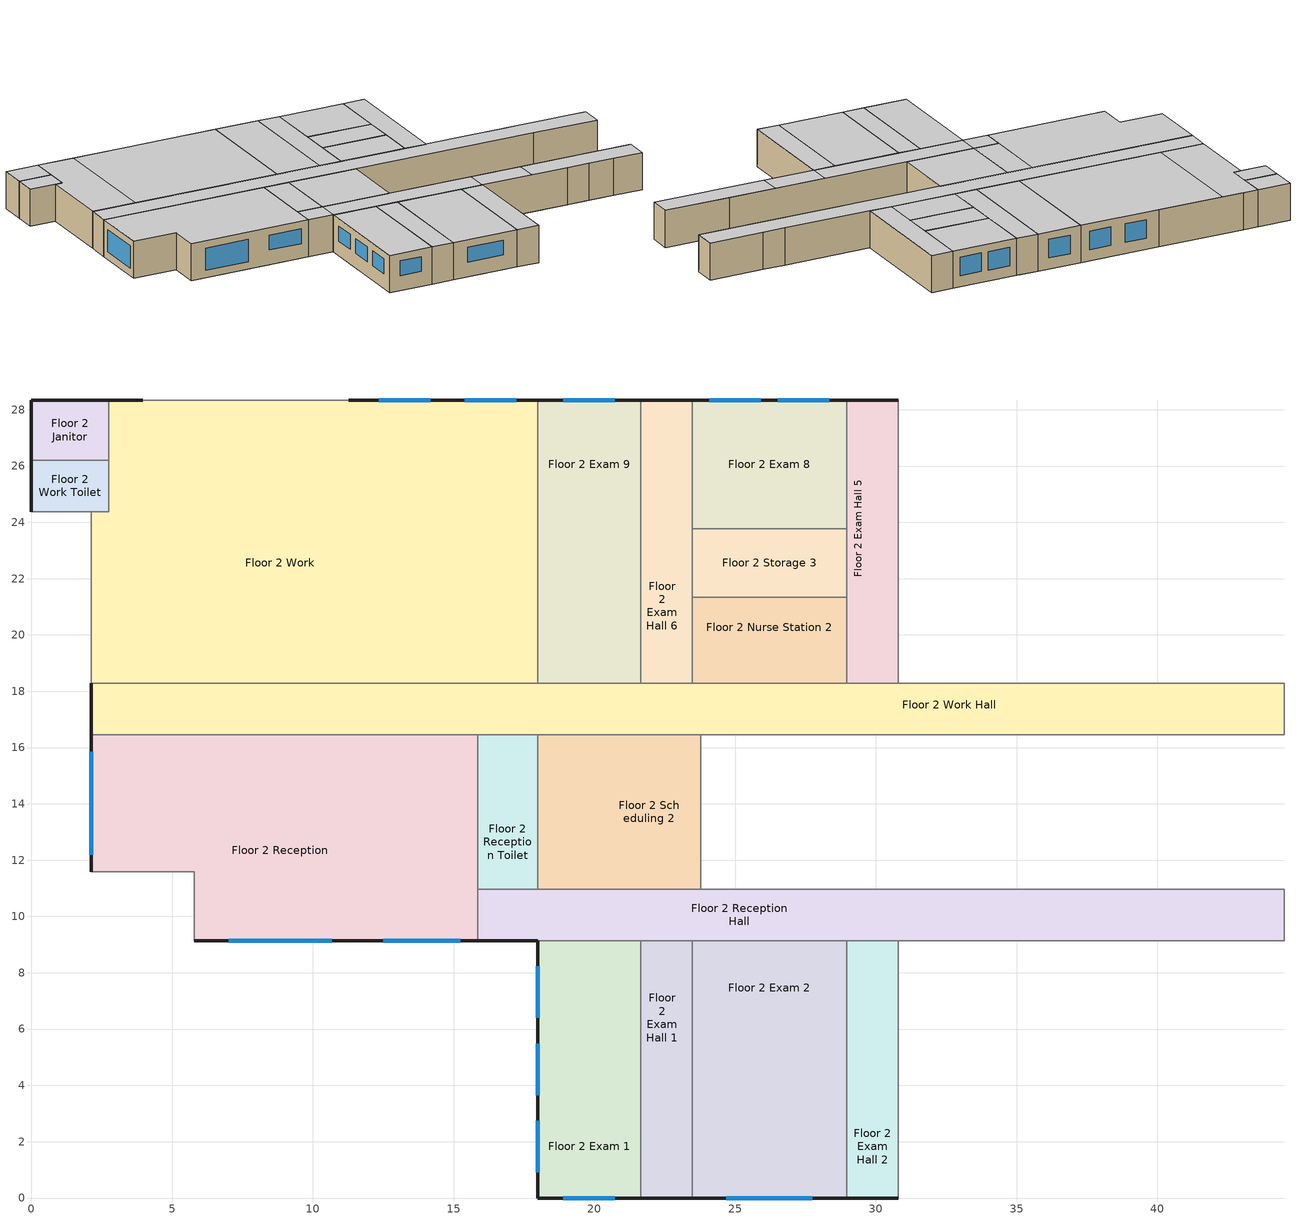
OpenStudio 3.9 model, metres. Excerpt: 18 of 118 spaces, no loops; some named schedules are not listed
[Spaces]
Floor 2 Exam Hall 5
 floor to Floor 1 Locker Room: 29.87,28.35 29.87,19.2 28.96,19.2 28.96,28.35 z3.05
 floor to Floor 1 Locker Room Hall: 30.78,19.2 30.78,18.29 28.96,18.29 28.96,19.2 z3.05
 floor to Floor 1 Lounge: 30.78,28.35 30.78,19.2 29.87,19.2 29.87,28.35 z3.05
 wall outside: 30.78,28.35 28.96,28.35 z3.05:6.1
 wall to Floor 2 Work Hall: 28.96,18.29 30.78,18.29 z3.05:6.1
 wall to Floor 2 Storage 3: 28.96,23.77 28.96,21.34 z3.05:6.1
 wall to Floor 2 Exam 7: 30.78,18.29 30.78,28.35 z3.05:6.1
 wall to Floor 2 Exam 8: 28.96,28.35 28.96,23.77 z3.05:6.1
 wall to Floor 2 Nurse Station 2: 28.96,21.34 28.96,18.29 z3.05:6.1
 ceiling to Floor 3 Office: 30.78,18.29 30.78,28.35 28.96,28.35 28.96,18.29 z6.1
Floor 2 Janitor
 floor to Floor 1 Elevator Pump Room: 2.74,28.35 2.74,26.21 0,26.21 0,28.35 z3.05
 wall outside: 2.74,28.35 0,28.35 0,26.21 z3.05:6.1
 wall to Floor 2 Work: 2.74,26.21 2.74,28.35 z3.05:6.1
 wall to Floor 2 Work Toilet: 0,26.21 2.74,26.21 z3.05:6.1
 ceiling to Floor 3 Janitor: 2.74,26.21 2.74,28.35 0,28.35 0,26.21 z6.1
Floor 2 Work Hall
 floor to Floor 1 Nourishment: 29.26,16.76 29.26,16.46 27.13,16.46 27.13,16.76 z3.05
 floor to Floor 1 Sterile Hall: 44.5,18.29 44.5,16.46 42.06,16.46 42.06,18.29 z3.05
 floor to Floor 1 Locker Room Hall: 42.06,18.29 42.06,16.76 23.16,16.76 23.16,18.29 z3.05
 floor to Floor 1 Lobby Hall: 11.89,18.29 11.89,16.46 5.79,16.46 5.79,18.29 z3.05
 floor to Floor 1 Pre-Op Hall: 23.16,18.29 23.16,16.46 20.73,16.46 20.73,18.29 z3.05
 floor to Floor 1 Nurse Janitor: 32,16.76 32,16.46 29.26,16.46 29.26,16.76 z3.05
 floor to Floor 1 Lobby: 5.79,18.29 5.79,16.46 2.13,16.46 2.13,18.29 z3.05
 floor to Floor 1 Pre-Op Room 2: 27.13,16.76 27.13,16.46 23.16,16.46 23.16,16.76 z3.05
 floor to Floor 1 Office: 20.73,18.29 20.73,16.76 14.33,16.76 14.33,18.29 z3.05
 floor to Floor 1 Sterile Storage: 42.06,16.76 42.06,16.46 32,16.46 32,16.76 z3.05
 floor to Floor 1 Reception: 14.33,18.29 14.33,16.76 15.85,16.76 15.85,16.46 11.89,16.46 11.89,18.29 z3.05
 floor to Floor 1 Reception Hall: 20.73,16.76 20.73,16.46 15.85,16.46 15.85,16.76 z3.05
 wall outside: 2.13,18.29 2.13,16.46 z3.05:6.1
 wall to Floor 2 Work: 17.98,18.29 2.13,18.29 z3.05:6.1
 wall to Floor 2 X-Ray: 23.77,16.46 39.01,16.46 z3.05:6.1
 wall to Floor 2 Exam Hall 4: 39.93,18.29 38.1,18.29 z3.05:6.1
 wall to Floor 2 Nurse Station 1: 44.5,18.29 39.93,18.29 z3.05:6.1
 wall to Floor 2 Exam 7: 38.1,18.29 30.78,18.29 z3.05:6.1
 wall to Floor 2 Reception Toilet: 15.85,16.46 17.98,16.46 z3.05:6.1
 wall to Floor 2 Exam Hall 6: 23.47,18.29 21.64,18.29 z3.05:6.1
 wall to Floor 2 Scheduling 1: 39.01,16.46 44.5,16.46 z3.05:6.1
 wall to Floor 2 Reception: 2.13,16.46 15.85,16.46 z3.05:6.1
 wall to Floor 2 Exam 9: 21.64,18.29 17.98,18.29 z3.05:6.1
 wall to Floor 2 Office Hall: 44.5,16.46 44.5,18.29 z3.05:6.1
 wall to Floor 2 Nurse Station 2: 28.96,18.29 23.47,18.29 z3.05:6.1
 wall to Floor 2 Scheduling 2: 17.98,16.46 23.77,16.46 z3.05:6.1
 ceiling to Floor 3 Office Hall: 44.5,16.46 44.5,18.29 2.13,18.29 2.13,16.46 z6.1
Floor 2 Reception Toilet
 floor to Floor 1 Scheduling: 17.98,14.33 17.98,10.97 15.85,10.97 15.85,14.33 z3.05
 floor to Floor 1 Reception Hall: 17.98,16.46 17.98,14.33 15.85,14.33 15.85,16.46 z3.05
 wall to Floor 2 Reception: 15.85,16.46 15.85,10.97 z3.05:6.1
 wall to Floor 2 Reception Hall: 15.85,10.97 17.98,10.97 z3.05:6.1
 wall to Floor 2 Scheduling 2: 17.98,10.97 17.98,16.46 z3.05:6.1
 ceiling to Floor 3 Undeveloped 2: 17.98,10.97 17.98,16.46 15.85,16.46 15.85,10.97 z6.1
Floor 2 Exam 9
 floor to Floor 1 Office: 20.73,23.77 20.73,18.29 17.98,18.29 17.98,23.77 z3.05
 floor to Floor 1 Pre-Op Hall: 21.64,23.77 21.64,18.29 20.73,18.29 20.73,23.77 z3.05
 floor to Floor 1 Procedure Room: 21.64,28.35 21.64,23.77 17.98,23.77 17.98,28.35 z3.05
 wall outside: 21.64,28.35 17.98,28.35 z3.05:6.1
 wall to Floor 2 Exam Hall 6: 21.64,18.29 21.64,28.35 z3.05:6.1
 wall to Floor 2 Work: 17.98,28.35 17.98,18.29 z3.05:6.1
 window: 20.73,28.35 18.9,28.35 z3.96:5.49
 ceiling to Floor 3 Office: 21.64,18.29 21.64,28.35 17.98,28.35 17.98,18.29 z6.1
Floor 2 Scheduling 2
 floor to Floor 1 Pre-Op Room 1: 20.73,14.33 20.73,10.97 17.98,10.97 17.98,14.33 z3.05
 floor to Floor 1 Reception Hall: 20.73,16.46 20.73,14.33 17.98,14.33 17.98,16.46 z3.05
 floor to Floor 1 Pre-Op Hall: 23.16,16.46 23.16,10.97 20.73,10.97 20.73,16.46 z3.05
 floor to Floor 1 Pre-Op Room 2: 23.77,16.46 23.77,10.97 23.16,10.97 23.16,16.46 z3.05
 wall to Floor 2 Reception Hall: 17.98,10.97 23.77,10.97 z3.05:6.1
 wall to Floor 2 X-Ray: 23.77,10.97 23.77,16.46 z3.05:6.1
 ceiling to Floor 3 Undeveloped 1: 23.77,10.97 23.77,16.46 17.98,16.46 17.98,10.97 z6.1
Floor 2 Exam Hall 1
 floor to Floor 1 Nurse Station: 23.47,8.84 23.47,6.1 23.16,6.1 23.16,8.84 z3.05
 floor to Floor 1 Nurse Hall: 23.47,6.1 23.47,3.66 23.16,3.66 23.16,6.1 z3.05
 floor to Floor 1 Pre-Op Hall: 23.16,9.14 23.16,3.66 21.64,3.66 21.64,9.14 z3.05
 floor to Floor 1 Pre-Op Room 2: 23.47,9.14 23.47,8.84 23.16,8.84 23.16,9.14 z3.05
 floor to Floor 1 Step Down: 23.47,3.66 23.47,0 21.64,0 21.64,3.66 z3.05
 wall outside: 21.64,0 23.47,0 z3.05:6.1
 wall to Floor 2 Exam 1: 21.64,9.14 21.64,0 z3.05:6.1
 wall to Floor 2 Reception Hall: 23.47,9.14 21.64,9.14 z3.05:6.1
 wall to Floor 2 Exam 2: 23.47,0 23.47,9.14 z3.05:6.1
 ceiling to Floor 3 Undeveloped 1: 23.47,0 23.47,9.14 21.64,9.14 21.64,0 z6.1
Floor 2 Exam Hall 6
 floor to Floor 1 Procedure Room: 23.16,28.35 23.16,23.77 21.64,23.77 21.64,28.35 z3.05
 floor to Floor 1 Locker Room Hall: 23.47,19.2 23.47,18.29 23.16,18.29 23.16,19.2 z3.05
 floor to Floor 1 Locker Room: 23.47,28.35 23.47,19.2 23.16,19.2 23.16,28.35 z3.05
 floor to Floor 1 Pre-Op Hall: 23.16,23.77 23.16,18.29 21.64,18.29 21.64,23.77 z3.05
 wall outside: 23.47,28.35 21.64,28.35 z3.05:6.1
 wall to Floor 2 Exam 8: 23.47,23.77 23.47,28.35 z3.05:6.1
 wall to Floor 2 Storage 3: 23.47,21.34 23.47,23.77 z3.05:6.1
 wall to Floor 2 Nurse Station 2: 23.47,18.29 23.47,21.34 z3.05:6.1
 ceiling to Floor 3 Office: 23.47,18.29 23.47,28.35 21.64,28.35 21.64,18.29 z6.1
Floor 2 Exam 1
 floor to Floor 1 Pre-Op Room 1: 20.73,9.14 20.73,7.92 17.98,7.92 17.98,9.14 z3.05
 floor to Floor 1 Vestibule: 20.73,7.92 20.73,5.49 17.98,5.49 17.98,7.92 z3.05
 floor to Floor 1 Pre-Op Hall: 21.64,9.14 21.64,3.66 20.73,3.66 20.73,9.14 z3.05
 floor to Floor 1 Step Down: 21.64,3.66 21.64,0 17.98,0 17.98,3.66 z3.05
 floor to Floor 1 Pre-Op Toilet: 20.73,5.49 20.73,3.66 17.98,3.66 17.98,5.49 z3.05
 wall outside: 17.98,9.14 17.98,0 21.64,0 z3.05:6.1
 wall to Floor 2 Reception Hall: 21.64,9.14 17.98,9.14 z3.05:6.1
 window: 18.9,0 20.73,0 / 17.98,5.49 17.98,3.66 / 17.98,2.74 17.98,0.91 / 17.98,8.23 17.98,6.4 z4.27:5.49
 ceiling to Floor 3 Undeveloped 1: 21.64,0 21.64,9.14 17.98,9.14 17.98,0 z6.1
Floor 2 Work Toilet
 floor to Floor 1 Lobby Toilet: 2.74,26.21 2.74,24.38 0,24.38 0,26.21 z3.05
 wall outside: 0,26.21 0,24.38 z3.05:6.1
 wall to NW Elevator: 0,24.38 2.13,24.38 z3.05:6.1
 wall to Floor 2 Work: 2.13,24.38 2.74,24.38 2.74,26.21 z3.05:6.1
 ceiling to Floor 3 Office Toilet: 2.74,24.38 2.74,26.21 0,26.21 0,24.38 z6.1
Floor 2 Reception
 floor to Floor 1 Reception: 15.85,16.46 15.85,9.14 11.89,9.14 11.89,16.46 z3.05
 floor to Floor 1 Lobby Hall: 11.89,16.46 11.89,15.54 5.79,15.54 5.79,16.46 z3.05
 floor to Floor 1 Lobby: 5.79,16.46 5.79,11.58 2.13,11.58 2.13,16.46 z3.05
 floor to Floor 1 Cafe: 11.89,15.54 11.89,9.14 5.79,9.14 5.79,15.54 z3.05
 wall outside: 5.79,9.14 15.85,9.14 / 2.13,16.46 2.13,11.58 z3.05:6.1
 wall to Floor 2 Reception Hall: 15.85,9.14 15.85,10.97 z3.05:6.1
 wall to SW Stair: 2.13,11.58 5.79,11.58 5.79,9.14 z3.05:6.1
 window: 7.01,9.14 10.67,9.14 / 2.13,15.85 2.13,12.19 z3.66:5.49; 12.5,9.14 15.24,9.14 z4.27:5.49
 ceiling to Floor 3 Undeveloped 2: 15.85,9.14 15.85,16.46 2.13,16.46 2.13,11.58 5.79,11.58 5.79,9.14 z6.1
Floor 2 Reception Hall
 floor to Floor 1 Soil: 37.49,10.97 37.49,9.14 34.75,9.14 34.75,10.97 z3.05
 floor to Floor 1 Pre-Op Room 1: 20.73,10.97 20.73,9.14 17.98,9.14 17.98,10.97 z3.05
 floor to Floor 1 Dictation: 34.75,10.97 34.75,9.14 32,9.14 32,10.97 z3.05
 floor to Floor 1 Soil Work: 42.06,9.75 42.06,9.14 37.49,9.14 37.49,9.75 z3.05
 floor to Floor 1 Pre-Op Hall: 23.16,10.97 23.16,9.14 20.73,9.14 20.73,10.97 z3.05
 floor to Floor 1 Nourishment: 29.26,10.97 29.26,9.14 27.13,9.14 27.13,10.97 z3.05
 floor to Floor 1 Sterile Hall: 44.5,10.97 44.5,9.14 42.06,9.14 42.06,10.97 z3.05
 floor to Floor 1 Pre-Op Room 2: 27.13,10.97 27.13,9.14 23.16,9.14 23.16,10.97 z3.05
 floor to Floor 1 Clean: 32,10.97 32,9.14 29.26,9.14 29.26,10.97 z3.05
 floor to Floor 1 Scheduling: 17.98,10.97 17.98,9.14 15.85,9.14 15.85,10.97 z3.05
 floor to Floor 1 Clean Work: 42.06,10.97 42.06,9.75 37.49,9.75 37.49,10.97 z3.05
 wall outside: 15.85,9.14 17.98,9.14 z3.05:6.1
 wall to Floor 2 Exam 3: 30.78,9.14 38.1,9.14 z3.05:6.1
 wall to Floor 2 Exam Hall 3: 38.1,9.14 39.93,9.14 z3.05:6.1
 wall to Floor 2 Lounge: 42.06,9.14 44.5,9.14 z3.05:6.1
 wall to Floor 2 Scheduling 1: 44.5,10.97 39.01,10.97 z3.05:6.1
 wall to Floor 2 Exam Hall 2: 28.96,9.14 30.78,9.14 z3.05:6.1
 wall to Floor 2 Dictation: 39.93,9.14 42.06,9.14 z3.05:6.1
 wall to Floor 2 Office Hall: 44.5,9.14 44.5,10.97 z3.05:6.1
 wall to Floor 2 Exam 2: 23.47,9.14 28.96,9.14 z3.05:6.1
 wall to Floor 2 X-Ray: 39.01,10.97 23.77,10.97 z3.05:6.1
 ceiling to Floor 3 Physical Therapy 2: 44.5,9.14 44.5,10.97 35.05,10.97 35.05,9.14 z6.1
 ceiling to Floor 3 Treatment: 35.05,9.14 35.05,10.97 30.78,10.97 30.78,9.14 z6.1
 ceiling to Floor 3 Undeveloped 2: 17.98,9.14 17.98,10.97 15.85,10.97 15.85,9.14 z6.1
 ceiling to Floor 3 Undeveloped 1: 30.78,9.14 30.78,10.97 17.98,10.97 17.98,9.14 z6.1
Floor 2 Work
 floor to Floor 1 MRI Toilet: 17.37,28.35 17.37,25.6 15.54,25.6 15.54,28.35 z3.05
 floor to Floor 1 Office: 17.98,23.77 17.98,18.29 14.33,18.29 14.33,23.77 z3.05
 floor to Floor 1 Procedure Room: 17.98,28.35 17.98,23.77 17.37,23.77 17.37,28.35 z3.05
 floor to Floor 1 Lobby Hall: 11.89,19.2 11.89,18.29 5.79,18.29 5.79,19.2 z3.05
 floor to Floor 1 Dressing Room: 15.54,28.35 15.54,26.82 12.8,26.82 12.8,28.35 z3.05
 floor to Floor 1 Elevator Pump Room: 3.96,28.35 3.96,26.21 2.74,26.21 2.74,28.35 z3.05
 floor to Floor 1 Lobby: 6.4,28.35 6.4,25.91 5.79,25.91 5.79,18.29 2.13,18.29 2.13,24.38 2.74,24.38 2.74,26.21 3.96,26.21 3.96,28.35 z3.05
 floor to Floor 1 MRI Room: 11.89,25.91 11.89,19.2 5.79,19.2 5.79,25.91 z3.05
 floor to Floor 1 MRI Control Room: 12.8,28.35 12.8,25.91 6.4,25.91 6.4,28.35 z3.05
 floor to Floor 1 Reception: 14.33,23.77 14.33,18.29 11.89,18.29 11.89,23.77 z3.05
 floor to Floor 1 MRI Hall: 15.54,26.82 15.54,25.6 17.37,25.6 17.37,23.77 11.89,23.77 11.89,25.91 12.8,25.91 12.8,26.82 z3.05
 wall outside: 3.96,28.35 2.74,28.35 / 17.98,28.35 11.28,28.35 z3.05:6.1
 wall to NW Elevator: 2.13,24.38 2.13,18.29 z3.05:6.1
 wall to NW Stair: 11.28,28.35 3.96,28.35 z3.05:6.1
 window: 17.22,28.35 15.39,28.35 / 14.17,28.35 12.34,28.35 z3.96:5.49
 ceiling to Floor 3 Elevator Hall: 5.79,18.29 5.79,28.35 2.74,28.35 2.74,24.38 2.13,24.38 2.13,18.29 z6.1
 ceiling to Floor 3 Office: 17.98,18.29 17.98,28.35 5.79,28.35 5.79,18.29 z6.1
Floor 2 Exam Hall 2
 floor to Floor 1 Nurse Hall: 30.78,6.1 30.78,3.66 28.96,3.66 28.96,6.1 z3.05
 floor to Floor 1 Nourishment: 29.26,9.14 29.26,8.84 28.96,8.84 28.96,9.14 z3.05
 floor to Floor 1 Nurse Station: 30.78,8.84 30.78,6.1 28.96,6.1 28.96,8.84 z3.05
 floor to Floor 1 Clean: 30.78,9.14 30.78,8.84 29.26,8.84 29.26,9.14 z3.05
 floor to Floor 1 Recovery Room: 30.78,3.66 30.78,0 28.96,0 28.96,3.66 z3.05
 wall outside: 28.96,0 30.78,0 z3.05:6.1
 wall to Floor 2 Exam 2: 28.96,9.14 28.96,0 z3.05:6.1
 wall to Floor 2 Exam 3: 30.78,0 30.78,9.14 z3.05:6.1
 ceiling to Floor 3 Undeveloped 1: 30.78,0 30.78,9.14 28.96,9.14 28.96,0 z6.1
Floor 2 Exam 8
 floor to Floor 1 Locker Room: 28.96,28.35 28.96,23.77 23.47,23.77 23.47,28.35 z3.05
 wall outside: 28.96,28.35 23.47,28.35 z3.05:6.1
 wall to Floor 2 Storage 3: 23.47,23.77 28.96,23.77 z3.05:6.1
 window: 25.91,28.35 24.08,28.35 / 28.35,28.35 26.52,28.35 z3.96:5.49
 ceiling to Floor 3 Office: 28.96,23.77 28.96,28.35 23.47,28.35 23.47,23.77 z6.1
Floor 2 Nurse Station 2
 floor to Floor 1 Locker Room: 28.96,21.34 28.96,19.2 23.47,19.2 23.47,21.34 z3.05
 floor to Floor 1 Locker Room Hall: 28.96,19.2 28.96,18.29 23.47,18.29 23.47,19.2 z3.05
 wall to Floor 2 Storage 3: 28.96,21.34 23.47,21.34 z3.05:6.1
 ceiling to Floor 3 Office: 28.96,18.29 28.96,21.34 23.47,21.34 23.47,18.29 z6.1
Floor 2 Exam 2
 floor to Floor 1 Nourishment: 28.96,9.14 28.96,8.84 27.13,8.84 27.13,9.14 z3.05
 floor to Floor 1 Nurse Station: 28.96,8.84 28.96,6.1 23.47,6.1 23.47,8.84 z3.05
 floor to Floor 1 Step Down: 25.6,3.66 25.6,0 23.47,0 23.47,3.66 z3.05
 floor to Floor 1 Pre-Op Room 2: 27.13,9.14 27.13,8.84 23.47,8.84 23.47,9.14 z3.05
 floor to Floor 1 Recovery Room: 28.96,3.66 28.96,0 25.6,0 25.6,3.66 z3.05
 floor to Floor 1 Nurse Hall: 28.96,6.1 28.96,3.66 23.47,3.66 23.47,6.1 z3.05
 wall outside: 23.47,0 28.96,0 z3.05:6.1
 window: 24.69,0 27.74,0 z4.27:5.49
 ceiling to Floor 3 Undeveloped 1: 28.96,0 28.96,9.14 23.47,9.14 23.47,0 z6.1
Floor 2 Storage 3
 floor to Floor 1 Locker Room: 28.96,23.77 28.96,21.34 23.47,21.34 23.47,23.77 z3.05
 ceiling to Floor 3 Office: 28.96,21.34 28.96,23.77 23.47,23.77 23.47,21.34 z6.1
[Site]
New York-John F Kennedy Intl AP_NY_USA: Latitude {deg}=40.65; Longitude {deg}=-73.8; Time Zone {hr}=-5; Elevation {m}=5; Terrain=City
[Building]
-Outpatient-ASHRAE 169-2013-4A created: 2026-10-09 19:30:17 +0000: North Axis {deg}=0; Default Construction Set=90.1-2019 - Outpatient - ASHRAE 169-2013-4A; Standards Number of Stories=3; Standards Number of Above Ground Stories=3; Standards Building Type=Outpatient
[SizingPeriod:DesignDay] Barometric Pressure {Pa}=101241; Rain Indicator=No; Snow Indicator=No; Day of Month=21; Daylight Saving Time Indicator=No; Humidity Condition Type=Wetbulb; Dry-Bulb Temperature Range Modifier Type=DefaultMultipliers
Name | Maximum Dry-Bulb Temperature {C} | Daily Dry-Bulb Temperature Range {deltaC} | Wind Speed {m/s} | Wind Direction {deg} | Month | Day Type | Wetbulb or DewPoint at Maximum Dry-Bulb {C} | Solar Model Indicator | ASHRAE Clear Sky Optical Depth for Beam Irradiance | ASHRAE Clear Sky Optical Depth for Diffuse Irradiance | Sky Clearness
New.York-John.F.Kennedy.Intl.AP_NY_USA Ann Clg .4% Condns DB=>MWB | 32.1 | 7.4 | 5.6 | 230 | 7 | SummerDesignDay | 23.1 | ASHRAETau | 0.541 | 1.8
New.York-John.F.Kennedy.Intl.AP_NY_USA Ann Clg .4% Condns WB=>MDB | 29.1 | 7.4 | 5.6 | 230 | 7 | SummerDesignDay | 25 | ASHRAETau | 0.541 | 1.8
New.York-John.F.Kennedy.Intl.AP_NY_USA Ann Htg 99.6% Condns DB | -10.7 | 0 | 7.5 | 320 | 1 | WinterDesignDay | -10.7 | ASHRAEClearSky |  |  | 0
[ClimateZones]
Climate Zone Institution Name 1=ASHRAE; Climate Zone Document Name 1=ANSI/ASHRAE Standard 169; Climate Zone Document Year 1=2006; Climate Zone Value 1=4A
[Site:WaterMainsTemperature]
Calculation Method=Correlation; Annual Average Outdoor Air Temperature {C}=12.4667; Maximum Difference In Monthly Average Outdoor Air Temperatures {deltaC}=25.2
[Site:GroundTemperature:Shallow]
6, 2.1, 1.1, 2, 7.2, 13.1, 18.7, 22.7, 23.9, 22, 17.5, 11.7
[Site:GroundTemperature:Deep]
11.8, 9, 7.2, 6.7, 7.7, 10.1, 13, 15.9, 17.8, 18.2, 17.1, 14.8
[Site:GroundTemperature:FCfactorMethod]
January Ground Temperature {C}=14; February Ground Temperature {C}=7.3; March Ground Temperature {C}=3.3; April Ground Temperature {C}=1.2; May Ground Temperature {C}=-0.2; June Ground Temperature {C}=5.6; July Ground Temperature {C}=10.9; August Ground Temperature {C}=16.1; September Ground Temperature {C}=21.7; October Ground Temperature {C}=25; November Ground Temperature {C}=24.8; December Ground Temperature {C}=19.9
[Material:NoMass] Thermal Absorptance=0.9; Solar Absorptance=0.7
Name | Roughness | Thermal Resistance {m2-K/W} | Visible Absorptance
CP02 CARPET PAD | VeryRough | 0.21648 | 0.8
Typical Insulation R-14.97 | Smooth | 2.63723 | 0.7
Typical Carpet Pad | Smooth | 0.21648 | 0.8
Typical Insulation R-13.45 | Smooth | 2.368 | 0.7
Typical Insulation R-30.13 | Smooth | 5.30668 | 0.7
Typical Insulation R-1.85 | Smooth | 0.326262 | 0.7
Typical Insulation R-2.38 | Smooth | 0.418404 | 0.7
[Material]
Name | Roughness | Thickness {m} | Conductivity {W/m-K} | Density {kg/m3} | Specific Heat {J/kg-K} | Thermal Absorptance | Solar Absorptance | Visible Absorptance
100mm Normalweight concrete floor | MediumSmooth | 0.1016 | 2.31 | 2322 | 832
G01 13mm gypsum board | Smooth | 0.0127 | 0.16 | 800 | 1090 | 0.9 | 0.7 | 0.5
4 in. Normalweight Concrete Floor | MediumRough | 0.1016 | 2.31 | 2322 | 832 | 0.9 | 0.7 | 0.7
25mm Stucco | Smooth | 0.0254 | 0.72 | 1856 | 840 | 0.9 | 0.7 | 0.7
5/8 in. Gypsum Board | MediumSmooth | 0.0159 | 0.16 | 800 | 1090 | 0.9 | 0.7 | 0.7
Roof Membrane | VeryRough | 0.0095 | 0.16 | 1121.29 | 1460 | 0.9 | 0.7 | 0.7
Metal Roof Surface; F08 Metal surface | Smooth | 0.0008 | 45.28 | 7824 | 500 | 0.9 | 0.7 | 0.7
8 in. Normalweight Concrete Floor | MediumRough | 0.2032 | 2.31 | 2322 | 832 | 0.9 | 0.7 | 0.7
8 in. Concrete Block Basement Wall | MediumRough | 0.2032 | 1.326 | 1842 | 912 | 0.9 | 0.7 | 0.7
G05 25mm wood | MediumSmooth | 0.0254 | 0.15 | 608 | 1630 | 0.9 | 0.5 | 0.5
Std Wood 6inch | MediumSmooth | 0.15 | 0.12 | 540 | 1210 | 0.9 | 0.7 | 0.7
[DefaultConstructionSet]
90.1-2019 - Outpatient - ASHRAE 169-2013-4A: Default Exterior Surface Constructions=Default Surface Constructions 1; Default Interior Surface Constructions=Default Surface Constructions 2; Default Ground Contact Surface Constructions=Default Surface Constructions 3; Default Exterior SubSurface Constructions=Default Sub Surface Constructions 1; Default Interior SubSurface Constructions=Default Sub Surface Constructions 2; Interior Partition Construction=Typical Interior Partition
[DefaultSurfaceConstructions]
Name | Floor Construction | Wall Construction | Roof Ceiling Construction
Default Surface Constructions 1 | Typical Insulated Exterior Mass Floor R-17.54 | Typical Insulated Steel Framed Exterior Wall R-15.63 | Typical IEAD Roof R-31.25
Default Surface Constructions 2 | Typical Interior Floor | Typical Interior Wall | Typical Interior Ceiling
Default Surface Constructions 3 | Typical Insulated Carpeted 8in Slab Floor | Typical Insulated Basement Mass Wall
[Construction]
Typical Insulated Exterior Mass Floor R-17.54: Typical Insulation R-14.97, 4 in. Normalweight Concrete Floor, Typical Carpet Pad
Typical Insulated Steel Framed Exterior Wall R-15.63: 25mm Stucco, 5/8 in. Gypsum Board, Typical Insulation R-13.45, 5/8 in. Gypsum Board
Typical IEAD Roof R-31.25: Roof Membrane, Typical Insulation R-30.13, Metal Roof Surface
Typical Interior Floor: 100mm Normalweight concrete floor, CP02 CARPET PAD
Typical Interior Wall: G01 13mm gypsum board, G01 13mm gypsum board
Typical Interior Ceiling: CP02 CARPET PAD, 100mm Normalweight concrete floor
Typical Insulated Carpeted 8in Slab Floor: 8 in. Normalweight Concrete Floor, Typical Carpet Pad
Typical Insulated Basement Mass Wall: 8 in. Concrete Block Basement Wall
U 0.36 SHGC 0.36 Simple Glazing: U 0.36 SHGC 0.36 Simple Glazing
U 0.45 SHGC 0.33 Simple Glazing: U 0.45 SHGC 0.33 Simple Glazing
Typical Insulated Metal Door R-2.7: F08 Metal surface, Typical Insulation R-1.85
U 0.63 SHGC 0.33 Simple Glazing: U 0.63 SHGC 0.33 Simple Glazing
Typical Overhead Door R-3.23: Typical Insulation R-2.38
U 0.5 SHGC 0.4 Simple Glazing: U 0.5 SHGC 0.4 Simple Glazing
Typical Interior Window: Clear 3mm
Typical Interior Door; Typical Interior Partition: G05 25mm wood
InteriorFurnishings: Std Wood 6inch
[DefaultSubSurfaceConstructions]
Name | Fixed Window Construction | Operable Window Construction | Door Construction | Glass Door Construction | Overhead Door Construction | Skylight Construction | Tubular Daylight Dome Construction | Tubular Daylight Diffuser Construction
Default Sub Surface Constructions 1 | U 0.36 SHGC 0.36 Simple Glazing | U 0.45 SHGC 0.33 Simple Glazing | Typical Insulated Metal Door R-2.7 | U 0.63 SHGC 0.33 Simple Glazing | Typical Overhead Door R-3.23 | U 0.5 SHGC 0.4 Simple Glazing | Typical Interior Window | Typical Interior Window
Default Sub Surface Constructions 2 | Typical Interior Window | Typical Interior Window | Typical Interior Door
[WindowMaterial:SimpleGlazingSystem] Visible Transmittance=0.81
Name | U-Factor {W/m2-K} | Solar Heat Gain Coefficient
U 0.36 SHGC 0.36 Simple Glazing | 2.04417 | 0.36
U 0.45 SHGC 0.33 Simple Glazing | 2.55522 | 0.33
U 0.63 SHGC 0.33 Simple Glazing | 3.57731 | 0.33
U 0.5 SHGC 0.4 Simple Glazing | 2.83913 | 0.4
[WindowMaterial:Glazing]
Clear 3mm: Optical Data Type=SpectralAverage; Thickness {m}=0.003; Solar Transmittance at Normal Incidence=0.837; Front Side Solar Reflectance at Normal Incidence=0.075; Back Side Solar Reflectance at Normal Incidence=0.075; Visible Transmittance at Normal Incidence=0.898; Front Side Visible Reflectance at Normal Incidence=0.081; Back Side Visible Reflectance at Normal Incidence=0.081; Infrared Transmittance at Normal Incidence=0; Front Side Infrared Hemispherical Emissivity=0.84; Back Side Infrared Hemispherical Emissivity=0.84; Conductivity {W/m-K}=0.9; Dirt Correction Factor for Solar and Visible Transmittance=1; Solar Diffusing=No
[Space] Building Story=Building Story 2; Part of Total Floor Area=Yes
Name | Space Type | Thermal Zone
Floor 2 Reception | Outpatient Reception | Floor 2 Reception ZN
Floor 2 Exam Hall 5 | Outpatient Hall | Floor 2 Exam Hall 5 ZN
Floor 2 Reception Toilet | Outpatient Toilet | Floor 2 Reception Toilet ZN
Floor 2 Nurse Station 2 | Outpatient NurseStation | Floor 2 Nurse Station 2 ZN
Floor 2 Janitor | Outpatient Janitor | Floor 2 Janitor ZN
Floor 2 Work Hall | Outpatient Hall | Floor 2 Work Hall ZN
Floor 2 Exam Hall 2 | Outpatient Hall | Floor 2 Exam Hall 2 ZN
Floor 2 Exam 8 | Outpatient Exam | Floor 2 Exam 8 ZN
Floor 2 Exam 9 | Outpatient Exam | Floor 2 Exam 9 ZN
Floor 2 Scheduling 2 | Outpatient Office | Floor 2 Scheduling 2 ZN
Floor 2 Exam Hall 1 | Outpatient Hall | Floor 2 Exam Hall 1 ZN
Floor 2 Exam Hall 6 | Outpatient Hall | Floor 2 Exam Hall 6 ZN
Floor 2 Exam 1 | Outpatient Exam | Floor 2 Exam 1 ZN
Floor 2 Work Toilet | Outpatient Toilet | Floor 2 Work Toilet ZN
Floor 2 Storage 3 | Outpatient Janitor | Floor 2 Storage 3 ZN
Floor 2 Reception Hall | Outpatient Hall | Floor 2 Reception Hall ZN
Floor 2 Work | Outpatient OutpatientFloor2Work | Floor 2 Work ZN
Floor 2 Exam 2 | Outpatient Exam | Floor 2 Exam 2 ZN
[BuildingStory]
Building Story 2: Nominal Z Coordinate {m}=3.048
[SpaceType] Standards Building Type=Outpatient
Name | Default Schedule Set | Design Specification Outdoor Air Object | Standards Space Type
Outpatient Exam | Outpatient Exam Schedule Set | Outpatient Exam Ventilation | Exam
Outpatient Hall | Outpatient Hall Schedule Set | Outpatient Hall Ventilation | Hall
Outpatient Janitor | Outpatient Janitor Schedule Set | Outpatient Janitor Ventilation | Janitor
Outpatient NurseStation | Outpatient NurseStation Schedule Set | Outpatient NurseStation Ventilation | NurseStation
Outpatient Office | Outpatient Office Schedule Set | Outpatient Office Ventilation | Office
Outpatient Toilet | Outpatient Toilet Schedule Set | Outpatient Toilet Ventilation | Toilet
Outpatient Reception | Outpatient Reception Schedule Set | Outpatient Reception Ventilation | Reception
Outpatient OutpatientFloor2Work | Outpatient OutpatientFloor2Work Schedule Set | Outpatient OutpatientFloor2Work Ventilation | OutpatientFloor2Work
[People:Definition] Number of People Calculation Method=People/Area; Fraction Radiant=0.3; Thermal Comfort Model Type 1=AdaptiveASH55
Name | People per Space Floor Area {person/m2}
Outpatient Exam People Definition; Outpatient NurseStation People Definition | 0.215493
Outpatient Office People Definition; Outpatient OutpatientFloor2Work People Definition | 0.0538196
Outpatient Reception People Definition | 0.322594
[People] Work Efficiency Schedule=Work Efficiency Schedule; Clothing Insulation Schedule=Clothing Schedule; Air Velocity Schedule=Air Velocity Schedule; Multiplier=1
Name | People Definition | Space or SpaceType
Outpatient Exam People | Outpatient Exam People Definition | Outpatient Exam
Outpatient NurseStation People | Outpatient NurseStation People Definition | Outpatient NurseStation
Outpatient Office People | Outpatient Office People Definition | Outpatient Office
Outpatient OutpatientFloor2Work People | Outpatient OutpatientFloor2Work People Definition | Outpatient OutpatientFloor2Work
Outpatient Reception People | Outpatient Reception People Definition | Outpatient Reception
[Lights:Definition] Design Level Calculation Method=Watts/Area; Fraction Radiant=0.7; Fraction Visible=0.2; Return Air Fraction=0
Name | Watts per Space Floor Area {W/m2}
Outpatient Exam Lights Definition | 15.0695
Outpatient Hall Lights Definition | 7.64238
Outpatient Janitor Lights Definition | 4.09029
Outpatient NurseStation Lights Definition | 12.5938
Outpatient Office Lights Definition; Outpatient OutpatientFloor2Work Lights Definition | 7.96529
Outpatient Reception Lights Definition | 9.04168
Outpatient Toilet Lights Definition | 6.78126
[Lights] Fraction Replaceable=1
Name | Lights Definition | Space or SpaceType
Outpatient Exam Lights | Outpatient Exam Lights Definition | Outpatient Exam
Outpatient Hall Lights | Outpatient Hall Lights Definition | Outpatient Hall
Outpatient Janitor Lights | Outpatient Janitor Lights Definition | Outpatient Janitor
Outpatient NurseStation Lights | Outpatient NurseStation Lights Definition | Outpatient NurseStation
Outpatient Office Lights | Outpatient Office Lights Definition | Outpatient Office
Outpatient OutpatientFloor2Work Lights | Outpatient OutpatientFloor2Work Lights Definition | Outpatient OutpatientFloor2Work
Outpatient Reception Lights | Outpatient Reception Lights Definition | Outpatient Reception
Outpatient Toilet Lights | Outpatient Toilet Lights Definition | Outpatient Toilet
[ElectricEquipment:Definition] Design Level Calculation Method=Watts/Area; Fraction Latent=0; Fraction Radiant=0.5; Fraction Lost=0
Name | Watts per Space Floor Area {W/m2}
Outpatient Exam Elec Equip Definition; Outpatient Office Elec Equip Definition; Outpatient Reception Elec Equip Definition | 11.8403
Outpatient Hall Elec Equip Definition; Outpatient Toilet Elec Equip Definition | 4.30556
Outpatient Janitor Elec Equip Definition | 1.07639
Outpatient NurseStation Elec Equip Definition | 21.5278
Outpatient OutpatientFloor2Work Elec Equip Definition | 9.79516
[ElectricEquipment]
Name | Electric Equipment Definition | Space or SpaceType
Outpatient Exam Elec Equip | Outpatient Exam Elec Equip Definition | Outpatient Exam
Outpatient Hall Elec Equip | Outpatient Hall Elec Equip Definition | Outpatient Hall
Outpatient Janitor Elec Equip | Outpatient Janitor Elec Equip Definition | Outpatient Janitor
Outpatient NurseStation Elec Equip | Outpatient NurseStation Elec Equip Definition | Outpatient NurseStation
Outpatient Office Elec Equip | Outpatient Office Elec Equip Definition | Outpatient Office
Outpatient OutpatientFloor2Work Elec Equip | Outpatient OutpatientFloor2Work Elec Equip Definition | Outpatient OutpatientFloor2Work
Outpatient Reception Elec Equip | Outpatient Reception Elec Equip Definition | Outpatient Reception
Outpatient Toilet Elec Equip | Outpatient Toilet Elec Equip Definition | Outpatient Toilet
[DesignSpecification:OutdoorAir]
Name | Outdoor Air Method | Outdoor Air Flow per Floor Area {m3/s-m2} | Outdoor Air Flow per Person {m3/s-person} | Outdoor Air Flow Air Changes per Hour {1/hr}
Outpatient Exam Ventilation | Sum | 0.001524
Outpatient Hall Ventilation | Sum | 0.0003048
Outpatient Janitor Ventilation | Sum | 0.0006096
Outpatient NurseStation Ventilation; Outpatient Office Ventilation; Outpatient OutpatientFloor2Work Ventilation; Outpatient Reception Ventilation | Sum | 0.0003048 | 0.00235974
Outpatient Toilet Ventilation |  | 0 | 0 | 0
[DefaultScheduleSet] Number of People Schedule=OutPatientHealthCare BLDG_OCC_SCH; People Activity Level Schedule=OutPatientHealthCare ACTIVITY_SCH; Electric Equipment Schedule=OutPatientHealthCare BLDG_EQUIP_SCH_2013
Name | Lighting Schedule
Outpatient Exam Schedule Set | OutPatientHealthCare BLDG_LIGHT_EXAM_SCH
Outpatient Hall Schedule Set | OutPatientHealthCare BLDG_LIGHT_CORRIDOR_SCH
Outpatient Janitor Schedule Set | OutPatientHealthCare BLDG_LIGHT_STORAGE_SCH_20102013
Outpatient NurseStation Schedule Set; Outpatient Reception Schedule Set; Outpatient Toilet Schedule Set | OutPatientHealthCare BLDG_LIGHT_SCH
Outpatient Office Schedule Set; Outpatient OutpatientFloor2Work Schedule Set | OutPatientHealthCare BLDG_LIGHT_OFFICE_SCH_20102013
[ThermostatSetpoint:DualSetpoint]
Name | Heating Setpoint Temperature Schedule | Cooling Setpoint Temperature Schedule
Outpatient Exam Thermostat 1; Outpatient Exam Thermostat 2; Outpatient Exam Thermostat 8; Outpatient Exam Thermostat 9; Outpatient Hall Thermostat 10; Outpatient Hall Thermostat 11; Outpatient Hall Thermostat 14; Outpatient Hall Thermostat 15; Outpatient NurseStation Thermostat 4; Outpatient Reception Thermostat 2; Outpatient Hall Thermostat 17; Outpatient Toilet Thermostat 6; Outpatient OutpatientFloor2Work Thermostat 1; Outpatient Hall Thermostat 18; Outpatient Toilet Thermostat 7 | OutPatientHealthCare HTGSETP_SCH_YES_OPTIMUM | OutPatientHealthCare CLGSETP_SCH_YES_OPTIMUM
Outpatient Janitor Thermostat 6; Outpatient Janitor Thermostat 9 | OutPatientHealthCare HTGSETP_SCH_YES_OPTIMUM | OutPatientHealthCare CLGSETP_SCH_NO_SETBACK
Outpatient Office Thermostat 8 | OutPatientHealthCare HTGSETP_SCH_YES_OPTIMUM - occupant standby mode | OutPatientHealthCare CLGSETP_SCH_YES_OPTIMUM - occupant standby mode
[SpaceInfiltration:DesignFlowRate] Design Flow Rate Calculation Method=Flow/ExteriorArea; Flow per Exterior Surface Area {m3/s-m2}=0.000570329; Velocity Term Coefficient=0
Name | Space or SpaceType | Schedule | Constant Term Coefficient | Temperature Term Coefficient | Velocity Squared Term Coefficient
Floor 2 Work HVAC On Infiltration | Floor 2 Work | Infiltration HVAC On Schedule | -0.0461 | 0.0053 | 0.0311
Floor 2 Work HVAC Off Infiltration | Floor 2 Work | Infiltration HVAC Off Schedule | 0 | 0.0174 | 0.0341
Floor 2 Reception Hall HVAC On Infiltration | Floor 2 Reception Hall | Infiltration HVAC On Schedule | -0.0461 | 0.0053 | 0.0311
Floor 2 Reception Hall HVAC Off Infiltration | Floor 2 Reception Hall | Infiltration HVAC Off Schedule | 0 | 0.0174 | 0.0341
Floor 2 Work Hall HVAC On Infiltration | Floor 2 Work Hall | Infiltration HVAC On Schedule | -0.0461 | 0.0053 | 0.0311
Floor 2 Work Hall HVAC Off Infiltration | Floor 2 Work Hall | Infiltration HVAC Off Schedule | 0 | 0.0174 | 0.0341
Floor 2 Exam Hall 5 HVAC On Infiltration | Floor 2 Exam Hall 5 | Infiltration HVAC On Schedule | -0.0461 | 0.0053 | 0.0311
Floor 2 Exam Hall 5 HVAC Off Infiltration | Floor 2 Exam Hall 5 | Infiltration HVAC Off Schedule | 0 | 0.0174 | 0.0341
Floor 2 Janitor HVAC On Infiltration | Floor 2 Janitor | Infiltration HVAC On Schedule | -0.0461 | 0.0053 | 0.0311
Floor 2 Janitor HVAC Off Infiltration | Floor 2 Janitor | Infiltration HVAC Off Schedule | 0 | 0.0174 | 0.0341
Floor 2 Reception HVAC On Infiltration | Floor 2 Reception | Infiltration HVAC On Schedule | -0.0461 | 0.0053 | 0.0311
Floor 2 Reception HVAC Off Infiltration | Floor 2 Reception | Infiltration HVAC Off Schedule | 0 | 0.0174 | 0.0341
Floor 2 Exam Hall 1 HVAC On Infiltration | Floor 2 Exam Hall 1 | Infiltration HVAC On Schedule | -0.0461 | 0.0053 | 0.0311
Floor 2 Exam Hall 1 HVAC Off Infiltration | Floor 2 Exam Hall 1 | Infiltration HVAC Off Schedule | 0 | 0.0174 | 0.0341
Floor 2 Work Toilet HVAC On Infiltration | Floor 2 Work Toilet | Infiltration HVAC On Schedule | -0.0461 | 0.0053 | 0.0311
Floor 2 Work Toilet HVAC Off Infiltration | Floor 2 Work Toilet | Infiltration HVAC Off Schedule | 0 | 0.0174 | 0.0341
Floor 2 Exam 9 HVAC On Infiltration | Floor 2 Exam 9 | Infiltration HVAC On Schedule | -0.0461 | 0.0053 | 0.0311
Floor 2 Exam 9 HVAC Off Infiltration | Floor 2 Exam 9 | Infiltration HVAC Off Schedule | 0 | 0.0174 | 0.0341
Floor 2 Exam Hall 2 HVAC On Infiltration | Floor 2 Exam Hall 2 | Infiltration HVAC On Schedule | -0.0461 | 0.0053 | 0.0311
Floor 2 Exam Hall 2 HVAC Off Infiltration | Floor 2 Exam Hall 2 | Infiltration HVAC Off Schedule | 0 | 0.0174 | 0.0341
Floor 2 Exam 2 HVAC On Infiltration | Floor 2 Exam 2 | Infiltration HVAC On Schedule | -0.0461 | 0.0053 | 0.0311
Floor 2 Exam 2 HVAC Off Infiltration | Floor 2 Exam 2 | Infiltration HVAC Off Schedule | 0 | 0.0174 | 0.0341
Floor 2 Exam 8 HVAC On Infiltration | Floor 2 Exam 8 | Infiltration HVAC On Schedule | -0.0461 | 0.0053 | 0.0311
Floor 2 Exam 8 HVAC Off Infiltration | Floor 2 Exam 8 | Infiltration HVAC Off Schedule | 0 | 0.0174 | 0.0341
Floor 2 Exam Hall 6 HVAC On Infiltration | Floor 2 Exam Hall 6 | Infiltration HVAC On Schedule | -0.0461 | 0.0053 | 0.0311
Floor 2 Exam Hall 6 HVAC Off Infiltration | Floor 2 Exam Hall 6 | Infiltration HVAC Off Schedule | 0 | 0.0174 | 0.0341
Floor 2 Exam 1 HVAC On Infiltration | Floor 2 Exam 1 | Infiltration HVAC On Schedule | -0.0461 | 0.0053 | 0.0311
Floor 2 Exam 1 HVAC Off Infiltration | Floor 2 Exam 1 | Infiltration HVAC Off Schedule | 0 | 0.0174 | 0.0341
[ThermalZone] Use Ideal Air Loads=No
Floor 2 Exam 1 ZN: Primary Daylighting Control=Floor 2 Exam 1 Daylt Sensor 1; Fraction of Zone Controlled by Primary Daylighting Control=0.756; Secondary Daylighting Control=Floor 2 Exam 1 Daylt Sensor 2; Fraction of Zone Controlled by Secondary Daylighting Control=0.243; Thermostat=Outpatient Exam Thermostat 1
Floor 2 Exam 2 ZN: Primary Daylighting Control=Floor 2 Exam 2 Daylt Sensor 1; Fraction of Zone Controlled by Primary Daylighting Control=0.267; Secondary Daylighting Control=Floor 2 Exam 2 Daylt Sensor 2; Fraction of Zone Controlled by Secondary Daylighting Control=0.267; Thermostat=Outpatient Exam Thermostat 2
Floor 2 Exam 8 ZN: Primary Daylighting Control=Floor 2 Exam 8 Daylt Sensor 1; Fraction of Zone Controlled by Primary Daylighting Control=0.533; Secondary Daylighting Control=Floor 2 Exam 8 Daylt Sensor 2; Fraction of Zone Controlled by Secondary Daylighting Control=0.466; Thermostat=Outpatient Exam Thermostat 8
Floor 2 Exam 9 ZN: Thermostat=Outpatient Exam Thermostat 9
Floor 2 Exam Hall 1 ZN: Thermostat=Outpatient Hall Thermostat 10
Floor 2 Exam Hall 2 ZN: Thermostat=Outpatient Hall Thermostat 11
Floor 2 Exam Hall 5 ZN: Thermostat=Outpatient Hall Thermostat 14
Floor 2 Exam Hall 6 ZN: Thermostat=Outpatient Hall Thermostat 15
Floor 2 Janitor ZN: Thermostat=Outpatient Janitor Thermostat 6
Floor 2 Nurse Station 2 ZN: Thermostat=Outpatient NurseStation Thermostat 4
Floor 2 Reception ZN: Primary Daylighting Control=Floor 2 Reception Daylt Sensor 1; Fraction of Zone Controlled by Primary Daylighting Control=0.398; Secondary Daylighting Control=Floor 2 Reception Daylt Sensor 2; Fraction of Zone Controlled by Secondary Daylighting Control=0.366; Thermostat=Outpatient Reception Thermostat 2
Floor 2 Reception Hall ZN: Thermostat=Outpatient Hall Thermostat 17
Floor 2 Reception Toilet ZN: Thermostat=Outpatient Toilet Thermostat 6
Floor 2 Scheduling 2 ZN: Thermostat=Outpatient Office Thermostat 8
Floor 2 Storage 3 ZN: Thermostat=Outpatient Janitor Thermostat 9
Floor 2 Work ZN: Thermostat=Outpatient OutpatientFloor2Work Thermostat 1
Floor 2 Work Hall ZN: Thermostat=Outpatient Hall Thermostat 18
Floor 2 Work Toilet ZN: Thermostat=Outpatient Toilet Thermostat 7
[InternalMass:Definition]
Internal Mass Definition 1: Construction=InteriorFurnishings; Design Level Calculation Method=SurfaceArea/Area; Surface Area per Space Floor Area=2
[InternalMass] Internal Mass Definition=Internal Mass Definition 1; Multiplier=1
Name | Space or SpaceType
Floor 2 Work Mass | Floor 2 Work
Floor 2 Reception Hall Mass | Floor 2 Reception Hall
Floor 2 Storage 3 Mass | Floor 2 Storage 3
Floor 2 Work Hall Mass | Floor 2 Work Hall
Floor 2 Reception Toilet Mass | Floor 2 Reception Toilet
Floor 2 Exam Hall 5 Mass | Floor 2 Exam Hall 5
Floor 2 Janitor Mass | Floor 2 Janitor
Floor 2 Reception Mass | Floor 2 Reception
Floor 2 Exam Hall 1 Mass | Floor 2 Exam Hall 1
Floor 2 Work Toilet Mass | Floor 2 Work Toilet
Floor 2 Exam 9 Mass | Floor 2 Exam 9
Floor 2 Exam Hall 2 Mass | Floor 2 Exam Hall 2
Floor 2 Exam 2 Mass | Floor 2 Exam 2
Floor 2 Exam 8 Mass | Floor 2 Exam 8
Floor 2 Exam Hall 6 Mass | Floor 2 Exam Hall 6
Floor 2 Nurse Station 2 Mass | Floor 2 Nurse Station 2
Floor 2 Scheduling 2 Mass | Floor 2 Scheduling 2
Floor 2 Exam 1 Mass | Floor 2 Exam 1
[Exterior:Lights:Definition]
Name | Design Level {W}
Occ Sensing Exterior Lights Def | 5548.2
NonDimming Exterior Lights Def | 173.8
[Exterior:Lights] Control Option=AstronomicalClock
Name | Exterior Lights Definition | Schedule
Occ Sensing Exterior Lights Def | Occ Sensing Exterior Lights Def | OutPatientHealthCare Exterior_lighting_schedule_b_2016
NonDimming Exterior Lights Def | NonDimming Exterior Lights Def | OutPatientHealthCare Exterior_lighting_schedule_a
[Daylighting:Control] Position Z-Coordinate {m}=0.762; Minimum Input Power Fraction for Continuous Dimming Control=0.2; Minimum Light Output Fraction for Continuous Dimming Control=0.2; Probability Lighting will be Reset When Needed in Manual Stepped Control=1; Maximum Allowable Discomfort Glare Index=22
Name | Space | Position X-Coordinate {m} | Position Y-Coordinate {m} | Illuminance Setpoint {lux}
Floor 2 Exam 1 Daylt Sensor 1 | Floor 2 Exam 1 | 1.8288 | 1.609344 | 375
Floor 2 Exam 1 Daylt Sensor 2 | Floor 2 Exam 1 | 1.8288 | 3.243072 | 375
Floor 2 Exam 2 Daylt Sensor 1 | Floor 2 Exam 2 | 2.7432 | 1.609344 | 375
Floor 2 Exam 2 Daylt Sensor 2 | Floor 2 Exam 2 | 2.7432 | 3.243072 | 375
Floor 2 Exam 8 Daylt Sensor 1 | Floor 2 Exam 8 | -3.9624 | -1.60934 | 375
Floor 2 Exam 8 Daylt Sensor 2 | Floor 2 Exam 8 | -3.9624 | -3.24307 | 375
Floor 2 Reception Daylt Sensor 1 | Floor 2 Reception | 11.7348 | -5.70586 | 269
Floor 2 Reception Daylt Sensor 2 | Floor 2 Reception | 11.7348 | -4.07213 | 269
[Schedule:Ruleset]
Name | Default Day Schedule | Summer Design Day Schedule | Winter Design Day Schedule
Clothing Schedule | Clothing Schedule Default Winter Clothes
Air Velocity Schedule | Air Velocity Schedule Default
Work Efficiency Schedule | Work Efficiency Schedule Default
OutPatientHealthCare BLDG_OCC_SCH | OutPatientHealthCare BLDG_OCC_SCH Default | OutPatientHealthCare BLDG_OCC_SCH Summer Design Day | OutPatientHealthCare BLDG_OCC_SCH Winter Design Day
OutPatientHealthCare ACTIVITY_SCH | OutPatientHealthCare ACTIVITY_SCH Default | OutPatientHealthCare ACTIVITY_SCH Summer Design Day | OutPatientHealthCare ACTIVITY_SCH Winter Design Day
OutPatientHealthCare BLDG_LIGHT_SCH | OutPatientHealthCare BLDG_LIGHT_SCH Default | OutPatientHealthCare BLDG_LIGHT_SCH Summer Design Day | OutPatientHealthCare BLDG_LIGHT_SCH Winter Design Day
OutPatientHealthCare BLDG_EQUIP_SCH_2013 | OutPatientHealthCare BLDG_EQUIP_SCH_2013 Default | OutPatientHealthCare BLDG_EQUIP_SCH_2013 Summer Design Day | OutPatientHealthCare BLDG_EQUIP_SCH_2013 Winter Design Day
OutPatientHealthCare HTGSETP_SCH_YES_OPTIMUM | OutPatientHealthCare HTGSETP_SCH_YES_OPTIMUM Default | OutPatientHealthCare HTGSETP_SCH_YES_OPTIMUM Summer Design Day | OutPatientHealthCare HTGSETP_SCH_YES_OPTIMUM Winter Design Day
OutPatientHealthCare CLGSETP_SCH_YES_OPTIMUM | OutPatientHealthCare CLGSETP_SCH_YES_OPTIMUM Default | OutPatientHealthCare CLGSETP_SCH_YES_OPTIMUM Summer Design Day | OutPatientHealthCare CLGSETP_SCH_YES_OPTIMUM Winter Design Day
OutPatientHealthCare BLDG_LIGHT_EXAM_SCH | OutPatientHealthCare BLDG_LIGHT_EXAM_SCH Default | OutPatientHealthCare BLDG_LIGHT_EXAM_SCH Summer Design Day | OutPatientHealthCare BLDG_LIGHT_EXAM_SCH Winter Design Day
OutPatientHealthCare BLDG_LIGHT_CORRIDOR_SCH | OutPatientHealthCare BLDG_LIGHT_CORRIDOR_SCH Default | OutPatientHealthCare BLDG_LIGHT_CORRIDOR_SCH Summer Design Day | OutPatientHealthCare BLDG_LIGHT_CORRIDOR_SCH Winter Design Day
OutPatientHealthCare BLDG_LIGHT_STORAGE_SCH_20102013 | OutPatientHealthCare BLDG_LIGHT_STORAGE_SCH_20102013 Default | OutPatientHealthCare BLDG_LIGHT_STORAGE_SCH_20102013 Summer Design Day | OutPatientHealthCare BLDG_LIGHT_STORAGE_SCH_20102013 Winter Design Day
OutPatientHealthCare CLGSETP_SCH_NO_SETBACK | OutPatientHealthCare CLGSETP_SCH_NO_SETBACK Default | OutPatientHealthCare CLGSETP_SCH_NO_SETBACK Summer Design Day | OutPatientHealthCare CLGSETP_SCH_NO_SETBACK Winter Design Day
OutPatientHealthCare BLDG_LIGHT_OFFICE_SCH_20102013 | OutPatientHealthCare BLDG_LIGHT_OFFICE_SCH_20102013 Default | OutPatientHealthCare BLDG_LIGHT_OFFICE_SCH_20102013 Summer Design Day | OutPatientHealthCare BLDG_LIGHT_OFFICE_SCH_20102013 Winter Design Day
OutPatientHealthCare HTGSETP_SCH_YES_OPTIMUM - occupant standby mode | OutPatientHealthCare HTGSETP_SCH_YES_OPTIMUM Default 1 | OutPatientHealthCare HTGSETP_SCH_YES_OPTIMUM Summer Design Day 1 | OutPatientHealthCare HTGSETP_SCH_YES_OPTIMUM Winter Design Day 1
OutPatientHealthCare CLGSETP_SCH_YES_OPTIMUM - occupant standby mode | OutPatientHealthCare CLGSETP_SCH_YES_OPTIMUM Default 1 | OutPatientHealthCare CLGSETP_SCH_YES_OPTIMUM Summer Design Day 1 | OutPatientHealthCare CLGSETP_SCH_YES_OPTIMUM Winter Design Day 1
OutPatientHealthCare Exterior_lighting_schedule_b_2016 | OutPatientHealthCare Exterior_lighting_schedule_b_2016 Default | OutPatientHealthCare Exterior_lighting_schedule_b_2016 Summer Design Day | OutPatientHealthCare Exterior_lighting_schedule_b_2016 Winter Design Day
OutPatientHealthCare Exterior_lighting_schedule_a | OutPatientHealthCare Exterior_lighting_schedule_a Default | OutPatientHealthCare Exterior_lighting_schedule_a Summer Design Day | OutPatientHealthCare Exterior_lighting_schedule_a Winter Design Day
Infiltration HVAC On Schedule | OutPatientHealthCare HVACOperationSchd Default 1 | OutPatientHealthCare HVACOperationSchd Summer Design Day 1 | OutPatientHealthCare HVACOperationSchd Winter Design Day 1
Infiltration HVAC Off Schedule | OutPatientHealthCare HVACOperationSchd Default inverted | OutPatientHealthCare HVACOperationSchd Summer Design Day inverted 1 | OutPatientHealthCare HVACOperationSchd Winter Design Day inverted 1
[Schedule:Day]
OutPatientHealthCare BLDG_OCC_SCH Default: No, 8, 0, 0, 17, 0, 0.05, 24, 0, 0
OutPatientHealthCare BLDG_OCC_SCH Summer Design Day: No, 4, 0, 0.05, 6, 0, 0.2, 7, 0, 0.5, 18, 0, 0.9, 20, 0, 0.5, 22, 0, 0.2, 24, 0, 0.05
OutPatientHealthCare BLDG_OCC_SCH Winter Design Day: No, 7, 0, 0.05, 9, 0, 0.2, 15, 0, 0.3, 20, 0, 0.2, 24, 0, 0.05
OutPatientHealthCare ACTIVITY_SCH Default; OutPatientHealthCare ACTIVITY_SCH Winter Design Day; OutPatientHealthCare ACTIVITY_SCH Summer Design Day: No, 24, 0, 120
OutPatientHealthCare BLDG_EQUIP_SCH_2013 Default: No, 8, 0, 0.297138, 17, 0, 0.49523, 24, 0, 0.297138
OutPatientHealthCare BLDG_EQUIP_SCH_2013 Summer Design Day: No, 4, 0, 0.3, 6, 0, 0.5, 18, 0, 1, 20, 0, 0.5, 24, 0, 0.3
OutPatientHealthCare BLDG_EQUIP_SCH_2013 Winter Design Day: No, 7, 0, 0.3, 9, 0, 0.5, 15, 0, 0.8, 20, 0, 0.5, 24, 0, 0.3
OutPatientHealthCare HTGSETP_SCH_YES_OPTIMUM Default: No, 24, 0, 18.3
OutPatientHealthCare HTGSETP_SCH_YES_OPTIMUM Summer Design Day; OutPatientHealthCare HTGSETP_SCH_YES_OPTIMUM Summer Design Day 1: No, 5, 0, 18.3, 18, 0, 21.1, 24, 0, 18.3
OutPatientHealthCare HTGSETP_SCH_YES_OPTIMUM Winter Design Day; OutPatientHealthCare HTGSETP_SCH_YES_OPTIMUM Winter Design Day 1: No, 7, 0, 18.3, 15, 0, 21.1, 24, 0, 18.3
OutPatientHealthCare CLGSETP_SCH_YES_OPTIMUM Default: No, 24, 0, 25
OutPatientHealthCare CLGSETP_SCH_YES_OPTIMUM Summer Design Day; OutPatientHealthCare CLGSETP_SCH_NO_SETBACK Summer Design Day; OutPatientHealthCare CLGSETP_SCH_YES_OPTIMUM Summer Design Day 1: No, 5, 0, 25, 18, 0, 22.2, 24, 0, 25
OutPatientHealthCare CLGSETP_SCH_YES_OPTIMUM Winter Design Day; OutPatientHealthCare CLGSETP_SCH_NO_SETBACK Winter Design Day; OutPatientHealthCare CLGSETP_SCH_YES_OPTIMUM Winter Design Day 1: No, 7, 0, 25, 15, 0, 22.2, 24, 0, 25
OutPatientHealthCare BLDG_LIGHT_EXAM_SCH Default: No, 8, 0, 0.05, 17, 0, 0.1, 24, 0, 0.05
OutPatientHealthCare BLDG_LIGHT_EXAM_SCH Summer Design Day: No, 4, 0, 0.1, 6, 0, 0.3, 7, 0, 0.6, 18, 0, 0.9, 20, 0, 0.6, 22, 0, 0.3, 24, 0, 0.1
OutPatientHealthCare BLDG_LIGHT_EXAM_SCH Winter Design Day: No, 7, 0, 0.1, 9, 0, 0.3, 15, 0, 0.4, 20, 0, 0.3, 24, 0, 0.1
OutPatientHealthCare CLGSETP_SCH_NO_SETBACK Default: No, 24, 0, 22.2
OutPatientHealthCare HTGSETP_SCH_YES_OPTIMUM Default 1: No, 12, 0, 18.3, 13, 0, 17.7444, 24, 0, 18.3
OutPatientHealthCare CLGSETP_SCH_YES_OPTIMUM Default 1: No, 12, 0, 25, 13, 0, 25.5556, 24, 0, 25
OutPatientHealthCare Exterior_lighting_schedule_b_2016 Default; OutPatientHealthCare Exterior_lighting_schedule_b_2016 Winter Design Day; OutPatientHealthCare Exterior_lighting_schedule_b_2016 Summer Design Day: No, 6, 0, 0.5, 24, 0, 1
OutPatientHealthCare Exterior_lighting_schedule_a Default; OutPatientHealthCare Exterior_lighting_schedule_a Winter Design Day; OutPatientHealthCare Exterior_lighting_schedule_a Summer Design Day: No, 6, 0, 0, 24, 0, 1
OutPatientHealthCare HVACOperationSchd Default 1; OutPatientHealthCare HVACOperationSchd Summer Design Day 1; OutPatientHealthCare HVACOperationSchd Winter Design Day 1: No, 24, 0, 1
OutPatientHealthCare HVACOperationSchd Default inverted; OutPatientHealthCare HVACOperationSchd Summer Design Day inverted 1; OutPatientHealthCare HVACOperationSchd Winter Design Day inverted 1: 24, 0, 0
[Schedule:Rule] Date Specification Type=DateRange; Start Month=1; Start Day=1; End Month=12; End Day=31
Name | Schedule Ruleset | Rule Order | Day Schedule | Apply Monday | Apply Tuesday | Apply Wednesday | Apply Thursday | Apply Friday | Apply Saturday
Schedule Rule 2 | OutPatientHealthCare BLDG_OCC_SCH | 1 | OutPatientHealthCare BLDG_OCC_SCH SmrDsn|Wkdy Day | Yes | Yes | Yes | Yes | Yes
Schedule Rule 3 | OutPatientHealthCare BLDG_OCC_SCH | 0 | OutPatientHealthCare BLDG_OCC_SCH WntrDsn|Sat Day |  |  |  |  |  | Yes
Schedule Rule 6 | OutPatientHealthCare BLDG_EQUIP_SCH_2013 | 1 | OutPatientHealthCare BLDG_EQUIP_SCH_2013 Sat Day |  |  |  |  |  | Yes
Schedule Rule 8 | OutPatientHealthCare HTGSETP_SCH_YES_OPTIMUM | 1 | OutPatientHealthCare HTGSETP_SCH_YES_OPTIMUM Sat Day |  |  |  |  |  | Yes
Schedule Rule 9 | OutPatientHealthCare HTGSETP_SCH_YES_OPTIMUM | 0 | OutPatientHealthCare HTGSETP_SCH_YES_OPTIMUM Wkdy Day | Yes | Yes | Yes | Yes | Yes
Schedule Rule 10 | OutPatientHealthCare CLGSETP_SCH_YES_OPTIMUM | 1 | OutPatientHealthCare CLGSETP_SCH_YES_OPTIMUM Sat Day |  |  |  |  |  | Yes
Schedule Rule 11 | OutPatientHealthCare CLGSETP_SCH_YES_OPTIMUM | 0 | OutPatientHealthCare CLGSETP_SCH_YES_OPTIMUM Wkdy Day | Yes | Yes | Yes | Yes | Yes
Schedule Rule 18 | OutPatientHealthCare BLDG_LIGHT_EXAM_SCH | 1 | OutPatientHealthCare BLDG_LIGHT_EXAM_SCH SmrDsn|Wkdy Day | Yes | Yes | Yes | Yes | Yes
Schedule Rule 19 | OutPatientHealthCare BLDG_LIGHT_EXAM_SCH | 0 | OutPatientHealthCare BLDG_LIGHT_EXAM_SCH WntrDsn|Sat Day |  |  |  |  |  | Yes
Schedule Rule 24 | OutPatientHealthCare CLGSETP_SCH_NO_SETBACK | 0 | OutPatientHealthCare CLGSETP_SCH_NO_SETBACK Default|Wkdy Day | Yes | Yes | Yes | Yes | Yes
Schedule Rule 29 | OutPatientHealthCare HTGSETP_SCH_YES_OPTIMUM - occupant standby mode | 0 | OutPatientHealthCare HTGSETP_SCH_YES_OPTIMUM Wkdy Day 1 | Yes | Yes | Yes | Yes | Yes
Schedule Rule 30 | OutPatientHealthCare HTGSETP_SCH_YES_OPTIMUM - occupant standby mode | 1 | OutPatientHealthCare HTGSETP_SCH_YES_OPTIMUM Sat Day 1 |  |  |  |  |  | Yes
Schedule Rule 31 | OutPatientHealthCare CLGSETP_SCH_YES_OPTIMUM - occupant standby mode | 0 | OutPatientHealthCare CLGSETP_SCH_YES_OPTIMUM Wkdy Day 1 | Yes | Yes | Yes | Yes | Yes
Schedule Rule 32 | OutPatientHealthCare CLGSETP_SCH_YES_OPTIMUM - occupant standby mode | 1 | OutPatientHealthCare CLGSETP_SCH_YES_OPTIMUM Sat Day 1 |  |  |  |  |  | Yes
